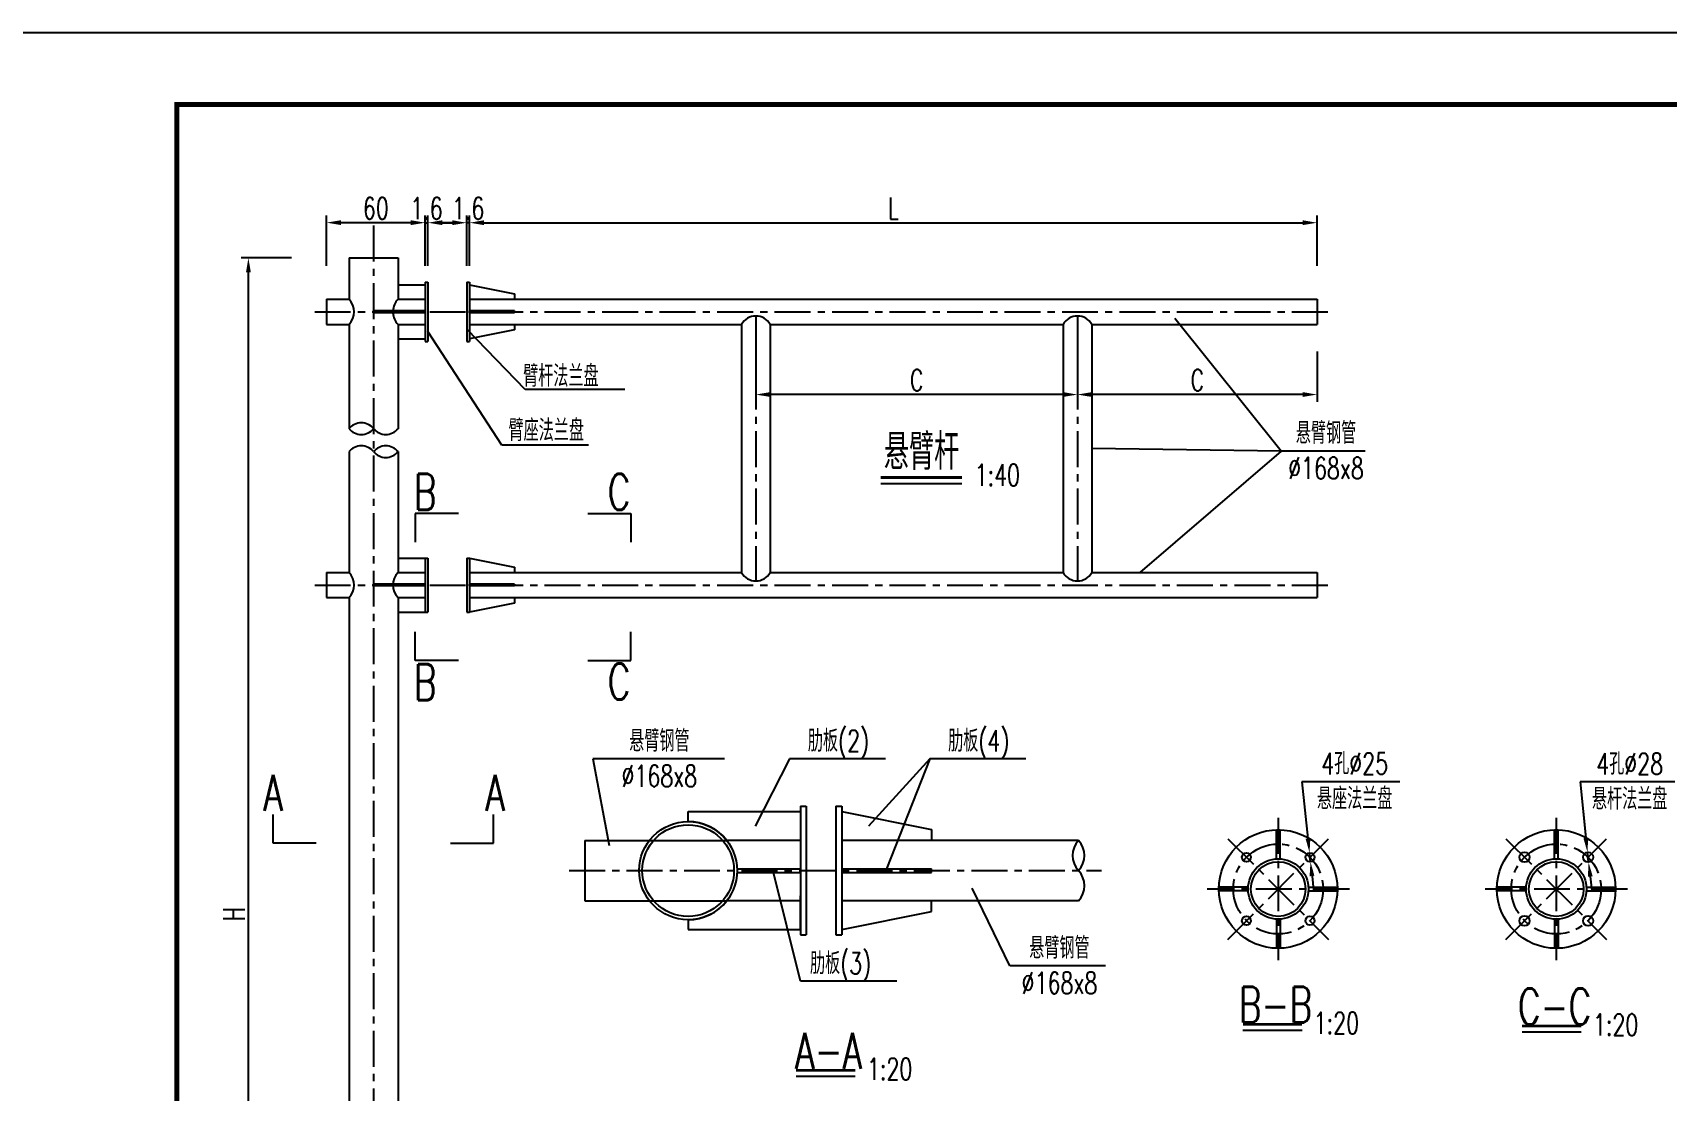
# Model space of a CAD drawing. Extents: x 4349 to 271026, y -15323 to -8945.
# Drawn here: x 4936.9 to 5164.3, y -9510.1 to -9362.9 of the extents above; entities that cross this region are included whole.
import ezdxf
from ezdxf.enums import TextEntityAlignment as Align

# ---------------------------------------------------------------- set-up
doc = ezdxf.new("R2010")
doc.units = 0
doc.header["$LTSCALE"] = 2
doc.header["$PDMODE"] = 32
doc.header["$PDSIZE"] = 0.3
doc.linetypes.add('CENTERX2', pattern=[4, 2.5, -0.5, 0.5, -0.5])
doc.layers.get('DEFPOINTS').update_dxf_attribs({"linetype": 'CONTINUOUS'})
for name, color, linetype in [('中线', 2, 'CENTERX2'), ('图框', 7, 'CONTINUOUS'), ('尺寸标注', 4, 'CONTINUOUS'), ('文字', 7, 'CONTINUOUS'), ('文字符号', 7, 'CONTINUOUS'), ('结构1', 1, 'CONTINUOUS'), ('结构2', 7, 'CONTINUOUS')]:
    doc.layers.add(name, color=color, linetype=linetype)
doc.styles.get("Standard").update_dxf_attribs({"font": 'simplex1.shx', "width": 0.7, "bigfont": 'hztxt.shx'})
doc.dimstyles.new('1：10', dxfattribs={"dimtxt": 3, "dimasz": 2, "dimexe": 1, "dimexo": 1, "dimgap": 0.5, "dimtad": 1, "dimrnd": 0.0095, "dimdsep": 46, "dimtxsty": 'Standard', "dimcen": 0.09, "dimclrd": 256, "dimclre": 256, "dimadec": 0, "dimazin": 0, "dimtfac": 1, "dimtix": 1, "dimtmove": 2, "dimatfit": 3, "dimfxl": 0, "dimtolj": 1, "dimtzin": 0, "dimarcsym": 0})
doc.dimstyles.new('1：20', dxfattribs={"dimtxt": 3, "dimasz": 2, "dimexe": 1, "dimexo": 1, "dimgap": 0.5, "dimtad": 1, "dimlfac": 2, "dimrnd": 0.0095, "dimdsep": 46, "dimtxsty": 'Standard', "dimcen": 0.09, "dimclrd": 256, "dimclre": 256, "dimclrt": 256, "dimadec": 0, "dimazin": 0, "dimtfac": 1, "dimtix": 1, "dimtmove": 2, "dimatfit": 3, "dimfxl": 0, "dimtolj": 1, "dimtzin": 0, "dimarcsym": 0})
doc.dimstyles.new('比例1：40', dxfattribs={"dimtxt": 3, "dimasz": 2, "dimexe": 1, "dimexo": 1, "dimgap": 0.5, "dimtad": 1, "dimdec": 0, "dimlfac": 4, "dimzin": 13, "dimdsep": 46, "dimtxsty": 'Standard', "dimcen": -0.09, "dimclrd": 256, "dimclre": 256, "dimclrt": 256, "dimaunit": 1, "dimadec": 0, "dimazin": 0, "dimtfac": 0.0005, "dimtdec": 0, "dimtix": 1, "dimtmove": 2, "dimatfit": 3, "dimfxl": 0, "dimtolj": 1, "dimtzin": 13, "dimarcsym": 0})

# ---------------------------------------------------------------- blocks, each defined once
blk = doc.blocks.new('*D192')
at = {"layer": 'DEFPOINTS', "color": 0, "linetype": 'Continuous'}
for p in [(4991.46, -9389.3), (4977.76, -9399.96), (4991.46, -9399.96)]:
    blk.add_point(p, dxfattribs=at)
at = {"layer": '尺寸标注', "linetype": 'Continuous', "lineweight": -2}
for p, q in [((4977.76, -9395.3), (4977.76, -9388.3)), ((4991.46, -9395.3), (4991.46, -9388.3)), ((4979.76, -9389.3), (4989.46, -9389.3))]:
    blk.add_line(p, q, dxfattribs=at)
at = {"layer": '尺寸标注', "linetype": 'Continuous'}
for points in [[(4979.76, -9388.96), (4979.76, -9389.63), (4977.76, -9389.3)], [(4989.46, -9388.96), (4989.46, -9389.63), (4991.46, -9389.3)]]:
    blk.add_solid(points, dxfattribs=at)
at = {"layer": '尺寸标注', "linetype": 'Continuous', "insert": (4984.61, -9387.3), "char_height": 3, "attachment_point": 5}
blk.add_mtext('\\A1;60', dxfattribs=at)
blk = doc.blocks.new('*D213')
at = {"layer": 'DEFPOINTS', "color": 0, "linetype": 'Continuous'}
for p in [(4966.88, -9394.21), (4980.88, -9394.21), (4966.88, -9576.71)]:
    blk.add_point(p, dxfattribs=at)
at = {"layer": '尺寸标注', "linetype": 'Continuous', "lineweight": -2}
for p, q in [((4972.88, -9394.21), (4965.88, -9394.21)), ((4966.88, -9574.71), (4966.88, -9396.21)), ((4966.88, -9576.71), (4965.88, -9576.71))]:
    blk.add_line(p, q, dxfattribs=at)
at = {"layer": '尺寸标注', "linetype": 'Continuous'}
for points in [[(4966.55, -9396.21), (4967.22, -9396.21), (4966.88, -9394.21)], [(4966.55, -9574.71), (4967.22, -9574.71), (4966.88, -9576.71)]]:
    blk.add_solid(points, dxfattribs=at)
at = {"layer": '尺寸标注', "color": 0, "linetype": 'Continuous', "insert": (4964.88, -9485.46), "char_height": 3, "attachment_point": 5, "rotation": 90}
blk.add_mtext('\\A1;H', dxfattribs=at)
blk = doc.blocks.new('*D189')
at = {"layer": 'DEFPOINTS', "color": 0, "linetype": 'Continuous'}
for p in [(5115.61, -9389.31), (4997.66, -9397.58), (5115.61, -9399.96)]:
    blk.add_point(p, dxfattribs=at)
at = {"layer": '尺寸标注', "linetype": 'Continuous', "lineweight": -2}
for p, q in [((4997.66, -9395.31), (4997.66, -9388.31)), ((4999.66, -9389.31), (5113.61, -9389.31)), ((5115.61, -9395.31), (5115.61, -9388.31))]:
    blk.add_line(p, q, dxfattribs=at)
at = {"layer": '尺寸标注', "linetype": 'Continuous'}
for points in [[(4999.66, -9388.97), (4999.66, -9389.64), (4997.66, -9389.31)], [(5113.61, -9388.97), (5113.61, -9389.64), (5115.61, -9389.31)]]:
    blk.add_solid(points, dxfattribs=at)
at = {"layer": '尺寸标注', "linetype": 'Continuous', "insert": (5056.63, -9387.31), "char_height": 3, "attachment_point": 5}
blk.add_mtext('\\A1;L', dxfattribs=at)
blk = doc.blocks.new('*D190')
at = {"layer": 'DEFPOINTS', "color": 0, "linetype": 'Continuous'}
for p in [(4997.26, -9389.31), (4997.26, -9397.58), (4997.66, -9397.58)]:
    blk.add_point(p, dxfattribs=at)
at = {"layer": '尺寸标注', "linetype": 'Continuous', "lineweight": -2}
for p, q in [((4995.26, -9389.31), (4993.26, -9389.31)), ((4997.26, -9395.31), (4997.26, -9388.31)), ((4997.66, -9389.31), (4997.26, -9389.31)), ((4997.66, -9395.31), (4997.66, -9388.31)), ((4999.66, -9389.31), (5001.66, -9389.31))]:
    blk.add_line(p, q, dxfattribs=at)
at = {"layer": '尺寸标注', "linetype": 'Continuous'}
for points in [[(4995.26, -9388.97), (4995.26, -9389.64), (4997.26, -9389.31)], [(4999.66, -9388.97), (4999.66, -9389.64), (4997.66, -9389.31)]]:
    blk.add_solid(points, dxfattribs=at)
at = {"layer": '尺寸标注', "linetype": 'Continuous', "insert": (4997.46, -9387.31), "char_height": 3, "attachment_point": 5}
blk.add_mtext('\\A1;1.6', dxfattribs=at)
blk = doc.blocks.new('*D191')
at = {"layer": 'DEFPOINTS', "color": 0, "linetype": 'Continuous'}
for p in [(4991.86, -9389.31), (4991.46, -9397.58), (4991.86, -9397.58)]:
    blk.add_point(p, dxfattribs=at)
at = {"layer": '尺寸标注', "linetype": 'Continuous', "lineweight": -2}
for p, q in [((4989.46, -9389.31), (4987.46, -9389.31)), ((4991.46, -9395.31), (4991.46, -9388.31)), ((4991.46, -9389.31), (4991.86, -9389.31)), ((4991.86, -9395.31), (4991.86, -9388.31)), ((4993.86, -9389.31), (4995.86, -9389.31))]:
    blk.add_line(p, q, dxfattribs=at)
at = {"layer": '尺寸标注', "linetype": 'Continuous'}
for points in [[(4989.46, -9388.97), (4989.46, -9389.64), (4991.46, -9389.31)], [(4993.86, -9388.97), (4993.86, -9389.64), (4991.86, -9389.31)]]:
    blk.add_solid(points, dxfattribs=at)
at = {"layer": '尺寸标注', "linetype": 'Continuous', "insert": (4991.66, -9387.31), "char_height": 3, "attachment_point": 5}
blk.add_mtext('\\A1;1.6', dxfattribs=at)
blk = doc.blocks.new('*D343')
at = {"layer": 'DEFPOINTS', "color": 0, "linetype": 'Continuous'}
for p in [(5082.26, -9402.29), (5115.61, -9403.46), (5082.26, -9413.21)]:
    blk.add_point(p, dxfattribs=at)
at = {"layer": '尺寸标注', "linetype": 'Continuous', "lineweight": -2}
for p, q in [((5082.26, -9407.21), (5082.26, -9414.21)), ((5115.61, -9407.21), (5115.61, -9414.21)), ((5113.61, -9413.21), (5084.26, -9413.21))]:
    blk.add_line(p, q, dxfattribs=at)
at = {"layer": '尺寸标注', "linetype": 'Continuous'}
for points in [[(5084.26, -9412.87), (5084.26, -9413.54), (5082.26, -9413.21)], [(5113.61, -9412.87), (5113.61, -9413.54), (5115.61, -9413.21)]]:
    blk.add_solid(points, dxfattribs=at)
at = {"layer": '尺寸标注', "linetype": 'Continuous', "insert": (5098.94, -9411.21), "char_height": 3, "attachment_point": 5}
blk.add_mtext('\\A1;C', dxfattribs=at)
blk = doc.blocks.new('*D344')
at = {"layer": 'DEFPOINTS', "color": 0, "linetype": 'Continuous'}
for p in [(5037.5, -9402.29), (5082.26, -9402.29), (5037.5, -9413.21)]:
    blk.add_point(p, dxfattribs=at)
at = {"layer": '尺寸标注', "linetype": 'Continuous', "lineweight": -2}
for p, q in [((5037.5, -9407.21), (5037.5, -9414.21)), ((5082.26, -9407.21), (5082.26, -9414.21)), ((5080.26, -9413.21), (5039.5, -9413.21))]:
    blk.add_line(p, q, dxfattribs=at)
at = {"layer": '尺寸标注', "linetype": 'Continuous'}
for points in [[(5039.5, -9412.87), (5039.5, -9413.54), (5037.5, -9413.21)], [(5080.26, -9412.87), (5080.26, -9413.54), (5082.26, -9413.21)]]:
    blk.add_solid(points, dxfattribs=at)
at = {"layer": '尺寸标注', "linetype": 'Continuous', "insert": (5059.88, -9411.21), "char_height": 3, "attachment_point": 5}
blk.add_mtext('\\A1;C', dxfattribs=at)
blk = doc.blocks.new('12345')
at = {"layer": '图框'}
blk.add_lwpolyline([(4926.93, -9362.88), (4926.93, -9065.88), (4506.93, -9065.88), (4506.93, -9362.88)], close=True, dxfattribs=at)

msp = doc.modelspace()

# ---------------------------------------------------------------- linework, layer by layer
at = {"layer": '中线'}
for p, q in [((4984.29655, -9389.70759), (4984.29655, -9603.62622)), ((4976.10905, -9401.70806), (5117.10974, -9401.70806)), ((5037.49904, -9402.28557), (5037.49904, -9439.13055)), ((5082.2606, -9402.28557), (5082.2606, -9439.13055)), ((4976.10905, -9439.70806), (5117.10974, -9439.70806)), ((5110.20051, -9472.08085), (5110.20051, -9491.88085)), ((5148.89451, -9472.08085), (5148.89451, -9491.88085)), ((5103.20015, -9474.98049), (5117.20087, -9488.9812)), ((5103.20015, -9488.9812), (5117.20087, -9474.98049)), ((5141.89415, -9488.9812), (5155.89486, -9474.98049)), ((5141.89415, -9474.98049), (5155.89486, -9488.9812)), ((5011.50998, -9479.42024), (5085.59339, -9479.42024)), ((5120.10051, -9481.98085), (5100.30051, -9481.98085)), ((5158.79451, -9481.98085), (5138.99451, -9481.98085))]:
    msp.add_line(p, q, dxfattribs=at)
for centre in [(5110.20051, -9481.98085), (5148.89451, -9481.98085)]:
    msp.add_circle(centre, 6.25, dxfattribs=at)
at = {"layer": '图框', "const_width": 0.7}
msp.add_lwpolyline([(5336.92857, -9372.88068), (4956.92857, -9372.88068), (4956.92858, -9649.88068), (5336.92858, -9649.88068), (5336.92857, -9372.88068)], dxfattribs=at)
at = {"layer": '尺寸标注', "color": 2}
for p, q in [((5014.83224, -9463.8743), (5017.06839, -9475.92024)), ((5033.12196, -9463.8743), (5014.83224, -9463.8743)), ((5042.18765, -9463.8743), (5037.38936, -9473.25625)), ((5055.56085, -9463.8743), (5042.18765, -9463.8743)), ((5061.70457, -9463.8743), (5053.1555, -9473.25625)), ((5061.70457, -9463.8743), (5055.70492, -9479.17024)), ((5075.07777, -9463.8743), (5061.70457, -9463.8743)), ((5113.49135, -9467.07349), (5114.33908, -9474.9515)), ((5127.13096, -9467.07349), (5113.49135, -9467.07349)), ((5165.40583, -9467.07452), (5152.21676, -9467.07709)), ((5152.21676, -9467.07709), (5153.01522, -9474.95944)), ((5043.72897, -9494.81526), (5039.94995, -9479.67024)), ((5072.83567, -9492.66837), (5067.59608, -9481.88594)), ((5086.17543, -9492.66837), (5072.83567, -9492.66837)), ((5057.10217, -9494.81526), (5043.72897, -9494.81526))]:
    msp.add_line(p, q, dxfattribs=at)
at = {"layer": '尺寸标注', "linetype": 'Continuous'}
for p, q in [((5113.49135, -9467.07349), (5114.33908, -9474.9515)), ((5152.21676, -9467.07709), (5153.00599, -9474.87905)), ((5114.68679, -9478.18284), (5114.55306, -9476.94002)), ((5153.39376, -9478.25686), (5153.23409, -9476.866)), ((5114.90077, -9480.17136), (5115.11475, -9482.15988)), ((5153.62186, -9480.24381), (5153.84996, -9482.23076))]:
    msp.add_line(p, q, dxfattribs=at)
at = {"layer": '尺寸标注', "linetype": 'ByBlock'}
for centre, start, end in [((4982.5903, -9419.35376), 39.372349, 140.627651), ((4982.5903, -9416.55345), 219.372349, 320.627651), ((4986.0028, -9416.55345), 219.372349, 320.627651), ((4982.5903, -9422.54981), 39.372349, 140.627651), ((4986.0028, -9422.54981), 39.372349, 140.627651), ((4986.0028, -9419.7495), 219.372349, 320.627651)]:
    msp.add_arc(centre, 2.2072, start, end, dxfattribs=at)
at = {"layer": '尺寸标注', "linetype": 'Continuous'}
for points in [[(5114.6705, -9474.91583), (5114.00766, -9474.98716), (5114.55306, -9476.94002)], [(5153.33714, -9474.84103), (5152.67483, -9474.91706), (5153.23409, -9476.866)], [(5115.23219, -9480.1357), (5114.56935, -9480.20702), (5114.68679, -9478.18284)], [(5153.95302, -9480.20579), (5153.2907, -9480.28183), (5153.39376, -9478.25686)]]:
    msp.add_solid(points, dxfattribs=at)
at = {"layer": '文字'}
for p, q in [((5054.87369, -9425.58135), (5066.18938, -9425.58135)), ((5105.27716, -9501.61879), (5113.51327, -9501.61879)), ((5144.14031, -9501.86441), (5152.37642, -9501.86441)), ((5043.1076, -9508.02542), (5051.34372, -9508.02542))]:
    msp.add_line(p, q, dxfattribs=at)
at = {"layer": '文字', "const_width": 0.4}
for points in [[(5054.87369, -9424.75716), (5066.18938, -9424.75716)], [(5105.27716, -9500.7946), (5113.51327, -9500.7946)], [(5144.14031, -9501.04022), (5152.37642, -9501.04022)], [(5043.1076, -9507.20123), (5051.34372, -9507.20123)]]:
    msp.add_lwpolyline(points, dxfattribs=at)
at = {"layer": '文字符号'}
for p, q in [((5005.38031, -9412.49741), (4997.39231, -9404.18828)), ((5110.59641, -9421.0648), (5095.82664, -9402.61925)), ((5002.14504, -9420.22567), (4991.85905, -9404.42081)), ((5019.26431, -9412.49741), (5005.38031, -9412.49741)), ((5014.19388, -9420.22567), (5002.14504, -9420.22567)), ((5110.59641, -9421.0648), (5084.2606, -9420.70806)), ((5110.59641, -9421.0648), (5090.9244, -9437.95806)), ((5122.30015, -9421.0648), (5110.59641, -9421.0648))]:
    msp.add_line(p, q, dxfattribs=at)
at = {"layer": '结构1'}
for p, q in [((4980.88405, -9394.20806), (4980.88405, -9399.95806)), ((4980.88405, -9394.20806), (4987.70905, -9394.20806)), ((4987.70905, -9394.20806), (4987.70905, -9399.95806)), ((4987.70905, -9397.95806), (4991.45905, -9397.95806)), ((4991.45905, -9397.58306), (4991.85905, -9397.58306)), ((4991.45905, -9397.58306), (4991.45905, -9405.83306)), ((4991.85905, -9397.58306), (4991.85905, -9405.83306)), ((4997.25974, -9397.58306), (4997.65974, -9397.58306)), ((4997.25974, -9397.58306), (4997.25974, -9405.83306)), ((4997.65974, -9397.58306), (4997.65974, -9405.83306)), ((4997.65974, -9397.95806), (5003.90974, -9399.20806)), ((5003.90974, -9399.20806), (5003.90974, -9399.95806)), ((4977.75905, -9399.95806), (4980.88405, -9399.95806)), ((4977.75905, -9399.95806), (4977.75905, -9403.45806)), ((4984.29655, -9401.83306), (4984.29655, -9401.58306)), ((4991.45905, -9401.58306), (4984.29655, -9401.58306)), ((4991.45905, -9401.83306), (4984.29655, -9401.83306)), ((4987.70905, -9399.95806), (4991.45905, -9399.95806)), ((4997.65974, -9399.95806), (5115.60974, -9399.95806)), ((4997.65974, -9401.83306), (4997.65974, -9401.58306)), ((5003.90974, -9401.58306), (4997.65974, -9401.58306)), ((5003.90974, -9401.83306), (4997.65974, -9401.83306)), ((5003.90974, -9401.58306), (5003.90974, -9401.83306)), ((5115.60974, -9399.95806), (5115.60974, -9403.45806)), ((4977.75905, -9403.45806), (4980.88405, -9403.45806)), ((4980.88405, -9403.45806), (4980.88405, -9417.95361)), ((4987.70905, -9403.45806), (4991.45905, -9403.45806)), ((4987.70905, -9403.45806), (4987.70905, -9417.95361)), ((4997.65974, -9403.45806), (5035.49904, -9403.45806)), ((5003.90974, -9404.20806), (4997.65974, -9405.45806)), ((5003.90974, -9403.45806), (5003.90974, -9404.20806)), ((5035.49904, -9403.45806), (5035.49904, -9437.95806)), ((5039.49904, -9403.45806), (5039.49904, -9437.95806)), ((5039.49904, -9403.45806), (5080.2606, -9403.45806)), ((5080.2606, -9403.45806), (5080.2606, -9437.95806)), ((5084.2606, -9403.45806), (5084.2606, -9437.95806)), ((5084.2606, -9403.45806), (5115.60974, -9403.45806)), ((4987.70905, -9405.45806), (4991.45905, -9405.45806)), ((4991.45905, -9405.83306), (4991.85905, -9405.83306)), ((4997.25974, -9405.83306), (4997.65974, -9405.83306)), ((4980.88405, -9421.14965), (4980.88405, -9437.95806)), ((4987.70905, -9421.14965), (4987.70905, -9437.95806)), ((4987.70905, -9435.95806), (4991.85905, -9435.95806)), ((4991.45905, -9435.95806), (4991.45905, -9443.45806)), ((4991.85905, -9435.95806), (4991.85905, -9443.45806)), ((4997.25974, -9435.95806), (4997.25974, -9443.45806)), ((4997.25974, -9435.95806), (4997.65974, -9435.95806)), ((4997.65974, -9435.95806), (4997.65974, -9443.45806)), ((4997.65974, -9435.95806), (5003.90974, -9437.20806)), ((4977.75905, -9437.95806), (4977.75905, -9441.45806)), ((4977.75905, -9437.95806), (4980.88405, -9437.95806)), ((4987.70905, -9437.95806), (4991.45905, -9437.95806)), ((4997.65974, -9437.95806), (5035.49904, -9437.95806)), ((5003.90974, -9437.20806), (5003.90974, -9437.95806)), ((5039.49904, -9437.95806), (5080.2606, -9437.95806)), ((5084.2606, -9437.95806), (5115.60974, -9437.95806)), ((5115.60974, -9437.95806), (5115.60974, -9441.45806)), ((4984.29655, -9439.83306), (4984.29655, -9439.58306)), ((4991.45905, -9439.58306), (4984.29655, -9439.58306)), ((4991.45905, -9439.83306), (4984.29655, -9439.83306)), ((5003.90974, -9439.58306), (4997.65974, -9439.58306)), ((4997.65974, -9439.83306), (4997.65974, -9439.58306)), ((5003.90974, -9439.83306), (4997.65974, -9439.83306)), ((5003.90974, -9439.58306), (5003.90974, -9439.83306)), ((4977.75905, -9441.45806), (4980.88405, -9441.45806)), ((4980.88405, -9441.45806), (4980.88405, -9566.70806)), ((4987.70905, -9441.45806), (4987.70905, -9566.70806)), ((4987.70905, -9441.45806), (4991.45905, -9441.45806)), ((4997.65974, -9441.45806), (5115.60974, -9441.45806)), ((5003.90974, -9442.20806), (4997.65974, -9443.45806)), ((5003.90974, -9441.45806), (5003.90974, -9442.20806)), ((4987.70905, -9443.45806), (4991.85905, -9443.45806)), ((4997.25974, -9443.45806), (4997.65974, -9443.45806)), ((5028.07688, -9472.59524), (5028.07688, -9471.22024)), ((5028.07688, -9471.22024), (5043.70188, -9471.22024)), ((5043.70188, -9470.47024), (5044.50188, -9470.47024)), ((5043.70188, -9470.47024), (5043.70188, -9488.37024)), ((5043.70188, -9471.22024), (5043.70188, -9475.92024)), ((5044.50188, -9470.47024), (5044.50188, -9488.37024)), ((5048.65492, -9470.47024), (5049.45492, -9470.47024)), ((5048.65492, -9470.47024), (5048.65492, -9488.37024)), ((5049.45492, -9470.47024), (5049.45492, -9488.37024)), ((5049.45492, -9471.22024), (5061.95492, -9473.72024)), ((5061.95492, -9473.72024), (5061.95492, -9475.22024)), ((5013.70188, -9475.22024), (5022.69723, -9475.22024)), ((5013.70188, -9475.22024), (5013.70188, -9483.62024)), ((5022.74859, -9475.22024), (5033.45653, -9475.22024)), ((5043.70188, -9475.22024), (5033.45653, -9475.22024)), ((5082.39889, -9475.22024), (5049.45492, -9475.22024)), ((5049.45492, -9479.17024), (5061.95492, -9479.17024)), ((5061.95492, -9479.67024), (5061.95492, -9479.17024)), ((5049.45492, -9479.67024), (5061.95492, -9479.67024)), ((5013.70188, -9483.62024), (5022.69723, -9483.62024)), ((5022.74859, -9483.62024), (5033.45653, -9483.62024)), ((5043.70188, -9483.62024), (5033.45653, -9483.62024)), ((5043.70188, -9487.62024), (5043.70188, -9482.92024)), ((5082.39889, -9483.62024), (5049.45492, -9483.62024)), ((5061.95492, -9485.12024), (5061.95492, -9483.62024)), ((5049.45492, -9487.62024), (5061.95492, -9485.12024)), ((5028.07688, -9486.24524), (5028.07688, -9487.62024)), ((5028.07688, -9487.62024), (5043.70188, -9487.62024)), ((5043.70188, -9488.37024), (5044.50188, -9488.37024)), ((5048.65492, -9488.37024), (5049.45492, -9488.37024))]:
    msp.add_line(p, q, dxfattribs=at)
for points in [[(5034.8973, -9479.17024), (5043.70188, -9479.17024)], [(5034.8973, -9479.67024), (5043.70188, -9479.67024)]]:
    msp.add_lwpolyline(points, dxfattribs=at)
for centre, radius in [((5110.20051, -9481.98085), 8.25), ((5148.89451, -9481.98085), 8.25), ((5110.20051, -9481.98085), 4.2), ((5110.20051, -9481.98085), 3.8), ((5148.89451, -9481.98085), 4.2), ((5148.89451, -9481.98085), 3.8)]:
    msp.add_circle(centre, radius, dxfattribs=at)
for centre, radius, start, end in [((4979.12369, -9401.70806), 2.48221, 315.1691386, 44.8308614), ((4989.46941, -9401.70806), 2.48221, 135.1691386, 177.1134606), ((4989.46941, -9401.70806), 2.48221, 182.8865394, 224.8308614), ((5037.49904, -9404.57758), 2.29202, 29.2385373, 150.7614627), ((5082.2606, -9404.57758), 2.29202, 29.2385373, 150.7614627), ((4979.12369, -9439.70806), 2.48221, 315.1691386, 44.8308614), ((4989.46941, -9439.70806), 2.48221, 135.1691386, 224.8308614), ((5037.49904, -9436.83853), 2.29202, 209.2385373, 330.7614627), ((5082.2606, -9436.83853), 2.29202, 209.2385373, 330.7614627), ((5028.07688, -9479.42024), 6.825, 37.9798724, 90), ((5028.07688, -9479.42024), 6.825, 270, 322.0201276)]:
    msp.add_arc(centre, radius, start, end, dxfattribs=at)
at = {"layer": '结构2', "color": 1}
for p, q in [((4990.10058, -9429.7613), (4990.10058, -9433.7613)), ((5020.11917, -9429.7613), (5020.11917, -9433.7613)), ((4990.10058, -9450.1961), (4990.10058, -9446.1961)), ((5020.11917, -9450.1961), (5020.11917, -9446.1961)), ((4970.31608, -9475.60713), (4970.31608, -9471.60713)), ((5000.9878, -9475.60713), (5000.9878, -9471.60713))]:
    msp.add_line(p, q, dxfattribs=at)
at = {"layer": '结构2'}
for p, q in [((4996.10058, -9429.7613), (4990.10058, -9429.7613)), ((5014.11917, -9429.7613), (5020.11917, -9429.7613)), ((4996.10058, -9450.1961), (4990.10058, -9450.1961)), ((5014.11917, -9450.1961), (5020.11917, -9450.1961)), ((5109.95051, -9477.78829), (5109.95051, -9473.78085)), ((5110.45051, -9473.78085), (5109.95051, -9473.78085)), ((5110.45051, -9477.78829), (5110.45051, -9473.78085)), ((5149.14451, -9473.78085), (5148.64451, -9473.78085)), ((5148.64451, -9477.78829), (5148.64451, -9473.78085)), ((5149.14451, -9477.78829), (5149.14451, -9473.78085)), ((4976.31608, -9475.60713), (4970.31608, -9475.60713)), ((4994.9878, -9475.60713), (5000.9878, -9475.60713)), ((5106.00796, -9481.73085), (5102.00051, -9481.73085)), ((5102.00051, -9481.73085), (5102.00051, -9482.23085)), ((5106.00796, -9482.23085), (5102.00051, -9482.23085)), ((5114.39306, -9481.73085), (5118.40051, -9481.73085)), ((5114.39306, -9482.23085), (5118.40051, -9482.23085)), ((5118.40051, -9481.73085), (5118.40051, -9482.23085)), ((5140.69451, -9481.73085), (5140.69451, -9482.23085)), ((5144.70195, -9481.73085), (5140.69451, -9481.73085)), ((5144.70195, -9482.23085), (5140.69451, -9482.23085)), ((5153.08706, -9481.73085), (5157.09451, -9481.73085)), ((5153.08706, -9482.23085), (5157.09451, -9482.23085)), ((5157.09451, -9481.73085), (5157.09451, -9482.23085)), ((5109.95051, -9486.1734), (5109.95051, -9490.18085)), ((5110.45051, -9486.1734), (5110.45051, -9490.18085)), ((5148.64451, -9486.1734), (5148.64451, -9490.18085)), ((5149.14451, -9486.1734), (5149.14451, -9490.18085)), ((5110.45051, -9490.18085), (5109.95051, -9490.18085)), ((5149.14451, -9490.18085), (5148.64451, -9490.18085))]:
    msp.add_line(p, q, dxfattribs=at)
for centre, radius in [((5028.07688, -9479.42024), 6.825), ((5028.07688, -9479.42024), 6.375), ((5105.78109, -9477.56143), 0.625), ((5114.61993, -9477.56143), 0.625), ((5144.47509, -9477.56143), 0.7), ((5153.31392, -9477.56143), 0.7), ((5105.78109, -9486.40026), 0.625), ((5114.61993, -9486.40026), 0.625), ((5144.47509, -9486.40026), 0.7), ((5153.31392, -9486.40026), 0.7)]:
    msp.add_circle(centre, radius, dxfattribs=at)
for centre, start, end in [((5084.66633, -9477.32024), 137.1955605, 222.8044395), ((5080.13145, -9477.32024), 317.1955605, 42.8044395), ((5080.13145, -9481.52024), 317.1955605, 42.8044395)]:
    msp.add_arc(centre, 3.09052, start, end, dxfattribs=at)

# ---------------------------------------------------------------- block references
at = {"layer": '图框', "linetype": 'Continuous'}
msp.add_blockref('12345', (420, -297), dxfattribs=at)

# ---------------------------------------------------------------- texts
at = {"layer": '文字', "width": 0.7}
for s, height, p in [('臂杆法兰盘', 3, (5010.36372, -9410.63143)), ('臂座法兰盘', 3, (5008.33218, -9418.189)), ('悬臂钢管', 3, (5116.84458, -9418.5648)), ('悬臂杆', 5, (5060.56505, -9421.17991)), ('%%C168x8', 3, (5116.84458, -9423.4375)), ('B', 5, (4991.47865, -9426.75751)), ('C', 5, (5018.46197, -9426.75751)), ('1:40', 3, (5071.10425, -9424.39711)), ('B', 5, (4991.47865, -9453.19989)), ('C', 5, (5018.46197, -9453.13789)), ('悬臂钢管', 3, (5024.07494, -9461.3743)), ('肋板(2)', 3, (5049.00022, -9461.3743)), ('肋板(4)', 3, (5068.51714, -9461.3743)), ('4孔%%c25', 3, (5120.8403, -9464.53117)), ('4孔%%c28', 3, (5159.1107, -9464.57349)), ('%%C168x8', 3, (5024.07494, -9466.247)), ('A', 5, (4970.31608, -9468.60713)), ('A', 5, (5001.21637, -9468.60713)), ('悬座法兰盘', 3, (5120.8403, -9469.40387)), ('悬杆法兰盘', 3, (5159.1107, -9469.4462)), ('悬臂钢管', 3, (5079.7537, -9490.16837)), ('肋板(3)', 3, (5049.29619, -9492.31526)), ('%%C168x8', 3, (5079.7537, -9495.04107)), ('B-B', 5, (5109.79962, -9498.06313)), ('C-C', 5, (5148.66277, -9498.30876)), ('1:20', 3, (5118.29309, -9500.61775)), ('1:20', 3, (5157.15625, -9500.86338)), ('A-A', 5, (5047.63007, -9504.46976)), ('1:20', 3, (5056.12354, -9507.02438))]:
    msp.add_text(s, height=height, dxfattribs=at).set_placement(p, align=Align.MIDDLE_CENTER)

# ---------------------------------------------------------------- dimensions: what is measured, and where the dimension line sits
at = {"layer": '尺寸标注', "linetype": 'Continuous'}
for base, p1, p2, text, dimstyle, picture, middle in [((4991.45905, -9389.29579), (4977.75905, -9399.95806), (4991.45905, -9399.95806), '60', '比例1：40', '*D192', (4984.60905, -9387.29579)), ((4991.85905, -9389.30547), (4991.45905, -9397.58306), (4991.85905, -9397.58306), '1.6', '比例1：40', '*D191', (4991.65905, -9387.30547)), ((4997.25974, -9389.30547), (4997.65974, -9397.58306), (4997.25974, -9397.58306), '1.6', '比例1：40', '*D190', (4997.45974, -9387.30547)), ((5115.60974, -9389.30547), (4997.65974, -9397.58306), (5115.60974, -9399.95806), 'L', '比例1：40', '*D189', (5056.63474, -9387.30547)), ((5037.49904, -9413.208), (5082.2606, -9402.28557), (5037.49904, -9402.28557), 'C', '1：20', '*D344', (5059.87982, -9411.208)), ((5082.2606, -9413.208), (5115.60974, -9403.45806), (5082.2606, -9402.28557), 'C', '1：20', '*D343', (5098.93517, -9411.208))]:
    dim = msp.add_linear_dim(base=base, p1=p1, p2=p2, text=text, dimstyle=dimstyle, dxfattribs=at)
    dim.commit()
    dim.dimension.update_dxf_attribs({"geometry": picture, "text_midpoint": middle})
dim = msp.add_linear_dim(base=(4966.88178, -9394.20806), p1=(4966.88178, -9576.70806), p2=(4980.88405, -9394.20806), angle=90, text='H', dimstyle='1：10', dxfattribs=at)
dim.commit()
dim.dimension.update_dxf_attribs({"geometry": '*D213', "text_midpoint": (4964.88178, -9485.45806)})

doc.saveas('drawing.dxf')
